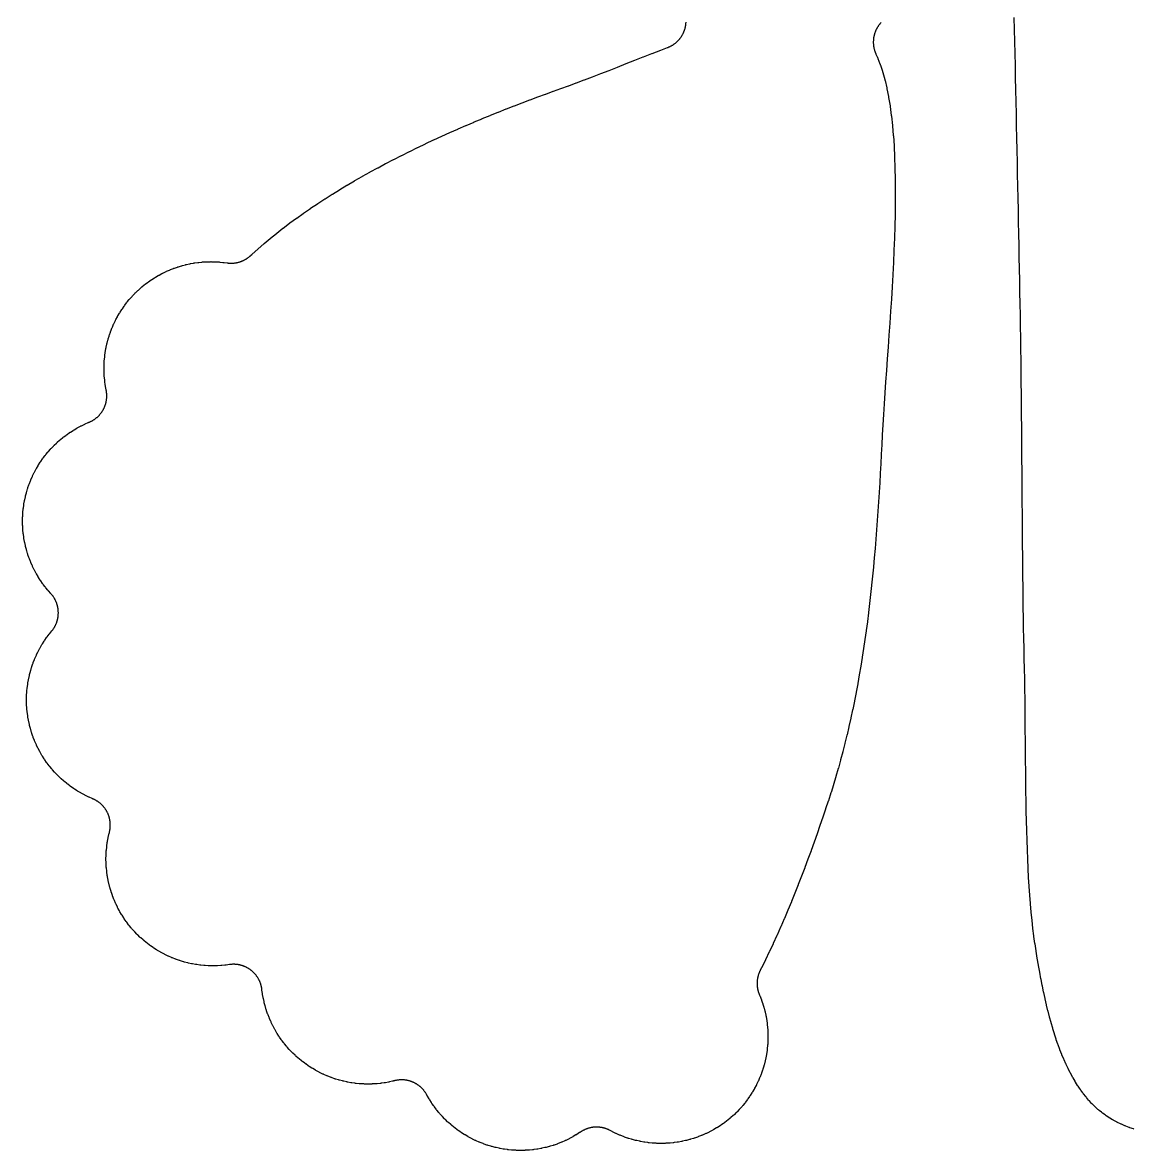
# Model space of a CAD drawing. Header units: metres. Extents: x -41.9 to 41.9, y -29.8 to 33.5.
# Drawn here: x -33.61 to -2.44, y -29.81 to 1.85 of the extents above; entities that cross this region are included whole.
import ezdxf

# ---------------------------------------------------------------- set-up
doc = ezdxf.new("R2010")
doc.units = ezdxf.units.M

msp = doc.modelspace()

# ---------------------------------------------------------------- linework, layer by layer
at = {"layer": 'EdgeCuts'}
for points in [[(-2.427, -29.2091), (-2.4393, -29.2049), (-2.5351, -29.1712), (-2.5481, -29.1666), (-2.561, -29.1616), (-2.6533, -29.1256), (-2.6669, -29.1201), (-2.6805, -29.1144), (-2.7691, -29.076), (-2.7833, -29.0696), (-2.7975, -29.063), (-2.8808, -29.0229), (-2.8906, -29.0181), (-2.9004, -29.0132), (-2.91, -29.0081), (-2.991, -28.9651), (-3.0012, -28.9595), (-3.0114, -28.9538), (-3.0215, -28.9479), (-3.0982, -28.9027), (-3.1088, -28.8964), (-3.1192, -28.8899), (-3.1296, -28.8832), (-3.2023, -28.8357), (-3.2131, -28.8285), (-3.2237, -28.8212), (-3.2342, -28.8137), (-3.303, -28.7638), (-3.3138, -28.7558), (-3.3245, -28.7476), (-3.3351, -28.7393), (-3.4001, -28.687), (-3.4109, -28.6781), (-3.4216, -28.669), (-3.4321, -28.6597), (-3.4933, -28.6049), (-3.504, -28.5951), (-3.5146, -28.5851), (-3.5249, -28.575), (-3.5854, -28.5146), (-3.5942, -28.5057), (-3.6028, -28.4966), (-3.6113, -28.4874), (-3.6749, -28.4177), (-3.6851, -28.4063), (-3.695, -28.3947), (-3.7581, -28.32), (-3.7673, -28.3088), (-3.7764, -28.2974), (-3.8382, -28.2186), (-3.8468, -28.2074), (-3.8551, -28.1961), (-3.9155, -28.1132), (-3.9234, -28.1022), (-3.9311, -28.091), (-3.9902, -28.0038), (-3.9974, -27.993), (-4.0044, -27.9821), (-4.0622, -27.8905), (-4.0687, -27.8799), (-4.0751, -27.8693), (-4.1316, -27.7733), (-4.1375, -27.763), (-4.1433, -27.7527), (-4.1985, -27.6521), (-4.2039, -27.6422), (-4.2091, -27.6322), (-4.2631, -27.527), (-4.2679, -27.5175), (-4.2726, -27.5078), (-4.3252, -27.398), (-4.3296, -27.3889), (-4.3338, -27.3796), (-4.3852, -27.2651), (-4.3928, -27.2475), (-4.4429, -27.1283), (-4.4497, -27.1116), (-4.4985, -26.9877), (-4.5046, -26.9717), (-4.5521, -26.8431), (-4.5575, -26.828), (-4.6015, -26.7011), (-4.6061, -26.6875), (-4.6516, -26.5484), (-4.6558, -26.5349), (-4.6998, -26.3919), (-4.7036, -26.3792), (-4.7463, -26.2315), (-4.7496, -26.2195), (-4.7911, -26.0672), (-4.7941, -26.056), (-4.8344, -25.899), (-4.8371, -25.8885), (-4.8763, -25.7269), (-4.8786, -25.7172), (-4.9167, -25.551), (-4.9187, -25.542), (-4.9558, -25.3713), (-4.9576, -25.3628), (-4.9936, -25.1876), (-4.9952, -25.1798), (-5.0303, -25.0001), (-5.0317, -24.9929), (-5.066, -24.8088), (-5.0672, -24.8021), (-5.1006, -24.6135), (-5.1016, -24.6074), (-5.1343, -24.4144), (-5.1352, -24.4088), (-5.1672, -24.2115), (-5.168, -24.2063), (-5.1986, -24.0088), (-5.2, -23.9999), (-5.2286, -23.8004), (-5.2303, -23.7882), (-5.2568, -23.5813), (-5.2581, -23.57), (-5.2824, -23.3562), (-5.2835, -23.346), (-5.3057, -23.1253), (-5.3066, -23.1161), (-5.3268, -22.8889), (-5.3275, -22.8806), (-5.3458, -22.6474), (-5.3464, -22.6399), (-5.3629, -22.4009), (-5.3633, -22.3941), (-5.3781, -22.1497), (-5.3784, -22.1436), (-5.3916, -21.8942), (-5.3918, -21.8887), (-5.4035, -21.6345), (-5.4037, -21.6296), (-5.4139, -21.371), (-5.4141, -21.3666), (-5.4231, -21.1039), (-5.4232, -21.1), (-5.431, -20.8334), (-5.4311, -20.83), (-5.4378, -20.56), (-5.4379, -20.557), (-5.4437, -20.2838), (-5.4437, -20.2812), (-5.4487, -20.0051), (-5.4488, -20.003), (-5.4531, -19.7242), (-5.4531, -19.7224), (-5.4568, -19.4414), (-5.4568, -19.44), (-5.46, -19.1569), (-5.4601, -19.1559), (-5.463, -18.871), (-5.4656, -18.584), (-5.4682, -18.2963), (-5.4708, -18.0087), (-5.4736, -17.7207), (-5.4766, -17.4328), (-5.48, -17.1451), (-5.4839, -16.858), (-5.4885, -16.5718), (-5.4938, -16.2866), (-5.5, -16.0006), (-5.5064, -15.7176), (-5.5064, -15.7161), (-5.5122, -15.4325), (-5.5123, -15.4311), (-5.5176, -15.1463), (-5.5176, -15.145), (-5.5226, -14.859), (-5.5226, -14.8578), (-5.5271, -14.5706), (-5.5271, -14.5694), (-5.5312, -14.281), (-5.5312, -14.28), (-5.5349, -13.9904), (-5.535, -13.9894), (-5.5384, -13.6986), (-5.5384, -13.6978), (-5.5415, -13.4057), (-5.5444, -13.1117), (-5.5471, -12.8166), (-5.5496, -12.5204), (-5.5519, -12.2231), (-5.5541, -11.9247), (-5.5562, -11.6252), (-5.5583, -11.3245), (-5.5603, -11.0228), (-5.5624, -10.7201), (-5.5645, -10.4163), (-5.5667, -10.1114), (-5.5689, -9.8054), (-5.5714, -9.4982), (-5.574, -9.19), (-5.5768, -8.8806), (-5.5799, -8.5701), (-5.5832, -8.2585), (-5.5868, -7.9458), (-5.5908, -7.632), (-5.5952, -7.3171), (-5.6, -7.0008), (-5.6051, -6.6827), (-5.6104, -6.3628), (-5.6159, -6.0409), (-5.6217, -5.7171), (-5.6275, -5.3915), (-5.6336, -5.0643), (-5.6398, -4.7355), (-5.6462, -4.4053), (-5.6526, -4.0737), (-5.6593, -3.741), (-5.666, -3.4071), (-5.6728, -3.0722), (-5.6797, -2.7364), (-5.6867, -2.3998), (-5.6937, -2.0626), (-5.7009, -1.7248), (-5.708, -1.3866), (-5.7152, -1.048), (-5.7224, -0.7093), (-5.7296, -0.3704), (-5.7368, -0.0315), (-5.7441, 0.3072), (-5.7512, 0.6457), (-5.7584, 0.9839), (-5.7655, 1.3217), (-5.7726, 1.6588), (-5.7795, 1.9954)], [(-9.514, 1.8576), (-9.523, 1.848), (-9.5318, 1.8383), (-9.5405, 1.8285), (-9.549, 1.8185), (-9.5574, 1.8084), (-9.5655, 1.7982), (-9.5736, 1.7878), (-9.5814, 1.7773), (-9.5891, 1.7666), (-9.5966, 1.7559), (-9.6039, 1.745), (-9.611, 1.734), (-9.618, 1.7229), (-9.6248, 1.7116), (-9.6313, 1.7003), (-9.6378, 1.6888), (-9.644, 1.6773), (-9.65, 1.6656), (-9.6558, 1.6539), (-9.6615, 1.642), (-9.6669, 1.6301), (-9.6722, 1.6181), (-9.6772, 1.606), (-9.6821, 1.5938), (-9.6867, 1.5815), (-9.6912, 1.5692), (-9.6954, 1.5568), (-9.6994, 1.5443), (-9.7033, 1.5318), (-9.7069, 1.5192), (-9.7103, 1.5065), (-9.7135, 1.4938), (-9.7166, 1.481), (-9.7193, 1.4682), (-9.7219, 1.4553), (-9.7243, 1.4424), (-9.7265, 1.4295), (-9.7284, 1.4165), (-9.7302, 1.4035), (-9.7317, 1.3905), (-9.733, 1.3775), (-9.7341, 1.3644), (-9.735, 1.3513), (-9.7356, 1.3382), (-9.7361, 1.3251), (-9.7363, 1.312), (-9.7364, 1.2989), (-9.7362, 1.2857), (-9.7358, 1.2726), (-9.7351, 1.2595), (-9.7343, 1.2464), (-9.7332, 1.2334), (-9.732, 1.2203), (-9.7305, 1.2073), (-9.7288, 1.1943), (-9.7269, 1.1813), (-9.7248, 1.1683), (-9.7224, 1.1554), (-9.7199, 1.1426), (-9.7172, 1.1297), (-9.7142, 1.117), (-9.711, 1.1042), (-9.7076, 1.0916), (-9.704, 1.079), (-9.7003, 1.0664), (-9.6963, 1.0539), (-9.6921, 1.0415), (-9.6876, 1.0291), (-9.683, 1.0168), (-9.6782, 1.0046), (-9.6732, 0.9925), (-9.668, 0.9805), (-9.6613, 0.9655), (-9.6274, 0.8923), (-9.6223, 0.881), (-9.6174, 0.8696), (-9.6126, 0.8582), (-9.608, 0.8466), (-9.5496, 0.6963), (-9.5445, 0.683), (-9.5397, 0.6696), (-9.5352, 0.6562), (-9.4789, 0.4848), (-9.475, 0.4729), (-9.4714, 0.4609), (-9.468, 0.4489), (-9.4152, 0.2587), (-9.4123, 0.248), (-9.4096, 0.2374), (-9.407, 0.2267), (-9.3593, 0.022), (-9.3561, 0.008), (-9.3532, -0.0061), (-9.3101, -0.2261), (-9.3078, -0.2385), (-9.3057, -0.251), (-9.2674, -0.4851), (-9.2657, -0.4961), (-9.2641, -0.5071), (-9.2308, -0.7543), (-9.2295, -0.7641), (-9.2284, -0.7739), (-9.2, -1.033), (-9.1982, -1.0505), (-9.1752, -1.3132), (-9.174, -1.3285), (-9.1548, -1.6098), (-9.154, -1.6239), (-9.1393, -1.9139), (-9.1388, -1.9266), (-9.1284, -2.2249), (-9.1281, -2.2362), (-9.1218, -2.542), (-9.1216, -2.5522), (-9.1192, -2.8647), (-9.1192, -2.8739), (-9.1203, -3.1923), (-9.1204, -3.2005), (-9.1249, -3.524), (-9.125, -3.5313), (-9.1326, -3.8592), (-9.1328, -3.8658), (-9.1432, -4.1973), (-9.1434, -4.2032), (-9.1563, -4.5376), (-9.1566, -4.5428), (-9.1718, -4.8795), (-9.172, -4.884), (-9.1893, -5.2221), (-9.1895, -5.2261), (-9.2084, -5.5649), (-9.2086, -5.5684), (-9.2291, -5.9073), (-9.2292, -5.9101), (-9.2509, -6.2484), (-9.251, -6.2508), (-9.2735, -6.5877), (-9.2736, -6.5895), (-9.2968, -6.9245), (-9.2969, -6.9258), (-9.3204, -7.2581), (-9.344, -7.5878), (-9.3673, -7.9122), (-9.3901, -8.231), (-9.412, -8.5438), (-9.4328, -8.8499), (-9.4523, -9.1487), (-9.4701, -9.4395), (-9.4861, -9.7227), (-9.4865, -9.7301), (-9.4999, -9.9982), (-9.5127, -10.2664), (-9.5128, -10.2684), (-9.5262, -10.534), (-9.5263, -10.5362), (-9.5404, -10.8009), (-9.5405, -10.8033), (-9.5554, -11.0672), (-9.5555, -11.0698), (-9.5711, -11.3327), (-9.5713, -11.3355), (-9.5878, -11.5975), (-9.5879, -11.6004), (-9.6053, -11.8616), (-9.6055, -11.8646), (-9.6238, -12.1248), (-9.624, -12.128), (-9.6433, -12.3873), (-9.6435, -12.3906), (-9.6638, -12.6488), (-9.6641, -12.6524), (-9.6854, -12.9096), (-9.6857, -12.9133), (-9.7082, -13.1694), (-9.7085, -13.1733), (-9.7321, -13.4283), (-9.7325, -13.4324), (-9.7573, -13.6864), (-9.7577, -13.6906), (-9.7837, -13.9434), (-9.7842, -13.9478), (-9.8115, -14.1995), (-9.812, -14.204), (-9.8407, -14.4545), (-9.8412, -14.4593), (-9.8712, -14.7086), (-9.8718, -14.7135), (-9.9033, -14.9616), (-9.9039, -14.9667), (-9.9368, -15.2135), (-9.9375, -15.2188), (-9.9719, -15.4643), (-9.9727, -15.4698), (-10.0086, -15.714), (-10.0095, -15.7197), (-10.047, -15.9626), (-10.0479, -15.9685), (-10.087, -16.21), (-10.088, -16.2161), (-10.1288, -16.4562), (-10.1299, -16.4625), (-10.1724, -16.7012), (-10.1736, -16.7077), (-10.2179, -16.945), (-10.2191, -16.9516), (-10.2652, -17.1875), (-10.2665, -17.1943), (-10.3144, -17.4287), (-10.3159, -17.4358), (-10.3657, -17.6686), (-10.3672, -17.6759), (-10.4189, -17.9072), (-10.4206, -17.9147), (-10.4742, -18.1445), (-10.4761, -18.1521), (-10.5317, -18.3803), (-10.5336, -18.3882), (-10.5913, -18.6148), (-10.5934, -18.6228), (-10.6531, -18.8479), (-10.6554, -18.8561), (-10.7172, -19.0795), (-10.7196, -19.0879), (-10.7836, -19.3096), (-10.7861, -19.3182), (-10.8523, -19.5383), (-10.855, -19.547), (-10.9235, -19.7654), (-10.9263, -19.7744), (-10.9981, -19.9942), (-11.0001, -20.0002), (-11.075, -20.2237), (-11.076, -20.2266), (-11.1527, -20.4528), (-11.1538, -20.4558), (-11.2323, -20.6843), (-11.2335, -20.6876), (-11.3138, -20.918), (-11.315, -20.9215), (-11.3971, -21.1535), (-11.3985, -21.1572), (-11.4823, -21.3904), (-11.4838, -21.3945), (-11.5694, -21.6285), (-11.571, -21.6328), (-11.6583, -21.8674), (-11.66, -21.872), (-11.7491, -22.1068), (-11.751, -22.1117), (-11.8417, -22.3464), (-11.8438, -22.3516), (-11.9363, -22.5858), (-11.9385, -22.5913), (-12.0327, -22.8247), (-12.035, -22.8306), (-12.1309, -23.0628), (-12.1335, -23.069), (-12.231, -23.2997), (-12.2338, -23.3063), (-12.333, -23.5351), (-12.336, -23.5421), (-12.4368, -23.7687), (-12.4401, -23.7761), (-12.5424, -24.0002), (-12.546, -24.008), (-12.6499, -24.2292), (-12.6539, -24.2374), (-12.7593, -24.4554), (-12.7636, -24.4641), (-12.8707, -24.6788), (-12.8751, -24.6876), (-12.9075, -24.7506), (-12.9149, -24.7653), (-12.9207, -24.7771), (-12.9262, -24.7891), (-12.9315, -24.8011), (-12.9367, -24.8132), (-12.9416, -24.8254), (-12.9463, -24.8376), (-12.9508, -24.85), (-12.9552, -24.8624), (-12.9593, -24.8749), (-12.9632, -24.8874), (-12.9669, -24.9), (-12.9704, -24.9127), (-12.9737, -24.9254), (-12.9768, -24.9382), (-12.9797, -24.951), (-12.9823, -24.9639), (-12.9848, -24.9768), (-12.987, -24.9898), (-12.9891, -25.0028), (-12.9909, -25.0158), (-12.9925, -25.0288), (-12.9938, -25.0419), (-12.995, -25.055), (-12.996, -25.0681), (-12.9967, -25.0813), (-12.9972, -25.0944), (-12.9975, -25.1075), (-12.9976, -25.1207), (-12.9975, -25.1338), (-12.9971, -25.147), (-12.9966, -25.1601), (-12.9958, -25.1732), (-12.9948, -25.1863), (-12.9936, -25.1994), (-12.9922, -25.2125), (-12.9906, -25.2255), (-12.9887, -25.2386), (-12.9866, -25.2515), (-12.9844, -25.2645), (-12.9819, -25.2774), (-12.9792, -25.2903), (-12.9763, -25.3031), (-12.9731, -25.3158), (-12.9698, -25.3286), (-12.9663, -25.3412), (-12.9625, -25.3538), (-12.9586, -25.3664), (-12.9544, -25.3788), (-12.95, -25.3912), (-12.9455, -25.4036), (-12.9407, -25.4158), (-12.9357, -25.428), (-12.9293, -25.4431), (-12.9259, -25.4507), (-12.9198, -25.4651), (-12.9139, -25.4797), (-12.8824, -25.5602), (-12.8769, -25.5748), (-12.8716, -25.5896), (-12.8433, -25.6712), (-12.8383, -25.6861), (-12.8336, -25.7011), (-12.8085, -25.7838), (-12.8041, -25.7989), (-12.8, -25.814), (-12.7781, -25.8976), (-12.7743, -25.9128), (-12.7708, -25.9281), (-12.7523, -26.0125), (-12.7491, -26.0279), (-12.7462, -26.0433), (-12.731, -26.1284), (-12.7284, -26.1439), (-12.7261, -26.1594), (-12.7142, -26.245), (-12.7122, -26.2605), (-12.7105, -26.2762), (-12.7021, -26.3621), (-12.7007, -26.3778), (-12.6996, -26.3934), (-12.6945, -26.4797), (-12.6938, -26.4954), (-12.6933, -26.5111), (-12.6916, -26.5974), (-12.6914, -26.6131), (-12.6916, -26.6288), (-12.6933, -26.7152), (-12.6938, -26.7309), (-12.6945, -26.7466), (-12.6996, -26.8328), (-12.7007, -26.8485), (-12.7021, -26.8641), (-12.7105, -26.9501), (-12.7122, -26.9657), (-12.7142, -26.9813), (-12.7261, -27.0669), (-12.7284, -27.0824), (-12.731, -27.0979), (-12.7462, -27.1829), (-12.7491, -27.1984), (-12.7523, -27.2137), (-12.7708, -27.2981), (-12.7743, -27.3134), (-12.7781, -27.3287), (-12.8, -27.4123), (-12.8041, -27.4274), (-12.8085, -27.4425), (-12.8336, -27.5251), (-12.8383, -27.5401), (-12.8433, -27.555), (-12.8716, -27.6366), (-12.8769, -27.6514), (-12.8824, -27.6661), (-12.9139, -27.7466), (-12.9198, -27.7611), (-12.926, -27.7756), (-12.9606, -27.8547), (-12.967, -27.869), (-12.9737, -27.8832), (-13.0114, -27.961), (-13.0184, -27.975), (-13.0257, -27.989), (-13.0664, -28.0651), (-13.0739, -28.0789), (-13.0817, -28.0925), (-13.1254, -28.1671), (-13.1335, -28.1805), (-13.1418, -28.1939), (-13.1884, -28.2666), (-13.197, -28.2798), (-13.2059, -28.2927), (-13.2553, -28.3636), (-13.2644, -28.3764), (-13.2737, -28.389), (-13.3259, -28.4579), (-13.3355, -28.4703), (-13.3453, -28.4826), (-13.4001, -28.5493), (-13.4102, -28.5614), (-13.4205, -28.5732), (-13.4779, -28.6378), (-13.4884, -28.6494), (-13.4992, -28.6609), (-13.5591, -28.7231), (-13.5701, -28.7343), (-13.5813, -28.7453), (-13.6436, -28.8052), (-13.655, -28.816), (-13.6666, -28.8265), (-13.7312, -28.8839), (-13.743, -28.8942), (-13.7551, -28.9043), (-13.8219, -28.9591), (-13.8341, -28.969), (-13.8465, -28.9786), (-13.9154, -29.0307), (-13.928, -29.0401), (-13.9408, -29.0492), (-14.0117, -29.0986), (-14.0247, -29.1074), (-14.0378, -29.116), (-14.1106, -29.1626), (-14.1239, -29.1709), (-14.1374, -29.179), (-14.2119, -29.2227), (-14.2255, -29.2305), (-14.2393, -29.238), (-14.3155, -29.2787), (-14.3294, -29.286), (-14.3435, -29.293), (-14.4212, -29.3307), (-14.4354, -29.3374), (-14.4497, -29.3439), (-14.5289, -29.3785), (-14.5433, -29.3846), (-14.5579, -29.3905), (-14.6383, -29.422), (-14.653, -29.4276), (-14.6678, -29.4329), (-14.7494, -29.4612), (-14.7643, -29.4662), (-14.7793, -29.4709), (-14.8619, -29.4959), (-14.877, -29.5003), (-14.8922, -29.5045), (-14.9758, -29.5263), (-14.991, -29.5301), (-15.0063, -29.5336), (-15.0907, -29.5521), (-15.1061, -29.5553), (-15.1215, -29.5582), (-15.2065, -29.5734), (-15.222, -29.576), (-15.2376, -29.5783), (-15.3231, -29.5902), (-15.3387, -29.5922), (-15.3543, -29.5939), (-15.4403, -29.6023), (-15.4559, -29.6037), (-15.4716, -29.6048), (-15.5578, -29.6099), (-15.5735, -29.6107), (-15.5892, -29.6111), (-15.6756, -29.6128), (-15.6913, -29.613), (-15.707, -29.6128), (-15.7934, -29.6111), (-15.8091, -29.6107), (-15.8248, -29.6099), (-15.911, -29.6048), (-15.9267, -29.6037), (-15.9423, -29.6023), (-16.0283, -29.5939), (-16.0439, -29.5922), (-16.0595, -29.5902), (-16.145, -29.5783), (-16.1606, -29.576), (-16.1761, -29.5734), (-16.2611, -29.5582), (-16.2765, -29.5553), (-16.2919, -29.5521), (-16.3763, -29.5336), (-16.3916, -29.5301), (-16.4068, -29.5263), (-16.4904, -29.5045), (-16.5056, -29.5003), (-16.5206, -29.4959), (-16.6033, -29.4709), (-16.6183, -29.4662), (-16.6332, -29.4612), (-16.7148, -29.4329), (-16.7296, -29.4276), (-16.7443, -29.422), (-16.8247, -29.3905), (-16.8393, -29.3846), (-16.8537, -29.3785), (-16.9329, -29.3439), (-16.9472, -29.3374), (-16.9614, -29.3307), (-17.0391, -29.293), (-17.0532, -29.286), (-17.0671, -29.2787), (-17.121, -29.25), (-17.1354, -29.2424), (-17.1471, -29.2365), (-17.1589, -29.2308), (-17.1707, -29.2253), (-17.1826, -29.22), (-17.1947, -29.2149), (-17.2068, -29.21), (-17.219, -29.2053), (-17.2312, -29.2008), (-17.2435, -29.1965), (-17.2559, -29.1924), (-17.2684, -29.1885), (-17.2809, -29.1848), (-17.2935, -29.1814), (-17.3062, -29.1781), (-17.3189, -29.175), (-17.3316, -29.1721), (-17.3444, -29.1695), (-17.3572, -29.167), (-17.3701, -29.1648), (-17.383, -29.1627), (-17.3959, -29.1609), (-17.4089, -29.1593), (-17.4219, -29.1579), (-17.4349, -29.1567), (-17.4479, -29.1558), (-17.4609, -29.155), (-17.474, -29.1544), (-17.487, -29.1541), (-17.5001, -29.154), (-17.5131, -29.1541), (-17.5262, -29.1544), (-17.5393, -29.1549), (-17.5523, -29.1556), (-17.5653, -29.1566), (-17.5783, -29.1577), (-17.5913, -29.1591), (-17.6043, -29.1607), (-17.6172, -29.1625), (-17.6301, -29.1645), (-17.643, -29.1667), (-17.6558, -29.1691), (-17.6686, -29.1718), (-17.6814, -29.1746), (-17.6941, -29.1776), (-17.7067, -29.1809), (-17.7193, -29.1844), (-17.7318, -29.188), (-17.7443, -29.1919), (-17.7567, -29.196), (-17.7691, -29.2002), (-17.7813, -29.2047), (-17.7935, -29.2094), (-17.8056, -29.2143), (-17.8177, -29.2194), (-17.8296, -29.2246), (-17.8415, -29.2301), (-17.8533, -29.2357), (-17.8649, -29.2416), (-17.8765, -29.2476), (-17.888, -29.2538), (-17.8994, -29.2603), (-17.9106, -29.2669), (-17.9218, -29.2736), (-17.9329, -29.2806), (-17.9438, -29.2877), (-17.96, -29.2987), (-17.96, -29.2987), (-17.9662, -29.3029), (-17.9771, -29.31), (-18.0532, -29.3589), (-18.0669, -29.3674), (-18.0808, -29.3758), (-18.1549, -29.4192), (-18.1685, -29.427), (-18.1823, -29.4346), (-18.2585, -29.4753), (-18.2724, -29.4825), (-18.2865, -29.4895), (-18.3642, -29.5272), (-18.3784, -29.534), (-18.3927, -29.5404), (-18.4719, -29.575), (-18.4863, -29.5812), (-18.5009, -29.587), (-18.5814, -29.6185), (-18.596, -29.6241), (-18.6108, -29.6294), (-18.6924, -29.6577), (-18.7073, -29.6627), (-18.7223, -29.6674), (-18.805, -29.6925), (-18.8201, -29.6969), (-18.8352, -29.701), (-18.9188, -29.7228), (-18.934, -29.7266), (-18.9493, -29.7301), (-19.0337, -29.7487), (-19.0491, -29.7519), (-19.0645, -29.7548), (-19.1496, -29.77), (-19.1651, -29.7726), (-19.1806, -29.7749), (-19.2662, -29.7867), (-19.2817, -29.7887), (-19.2974, -29.7904), (-19.3833, -29.7989), (-19.399, -29.8003), (-19.4146, -29.8013), (-19.5009, -29.8064), (-19.5166, -29.8072), (-19.5323, -29.8077), (-19.6186, -29.8094), (-19.6343, -29.8095), (-19.65, -29.8094), (-19.7364, -29.8077), (-19.7521, -29.8072), (-19.7678, -29.8064), (-19.854, -29.8013), (-19.8697, -29.8003), (-19.8853, -29.7989), (-19.9713, -29.7904), (-19.9869, -29.7887), (-20.0025, -29.7867), (-20.0881, -29.7749), (-20.1036, -29.7726), (-20.1191, -29.77), (-20.2041, -29.7548), (-20.2196, -29.7519), (-20.2349, -29.7486), (-20.3193, -29.7301), (-20.3346, -29.7266), (-20.3499, -29.7228), (-20.4335, -29.701), (-20.4486, -29.6969), (-20.4637, -29.6925), (-20.5463, -29.6674), (-20.5613, -29.6627), (-20.5762, -29.6577), (-20.6578, -29.6294), (-20.6726, -29.6241), (-20.6873, -29.6185), (-20.7678, -29.587), (-20.7823, -29.5812), (-20.7968, -29.575), (-20.8759, -29.5404), (-20.8902, -29.5339), (-20.9044, -29.5272), (-20.9822, -29.4895), (-20.9962, -29.4825), (-21.0102, -29.4753), (-21.0863, -29.4346), (-21.1001, -29.427), (-21.1137, -29.4192), (-21.1883, -29.3755), (-21.2017, -29.3674), (-21.2151, -29.3591), (-21.2878, -29.3125), (-21.301, -29.3039), (-21.3139, -29.2951), (-21.3848, -29.2457), (-21.3976, -29.2366), (-21.4102, -29.2272), (-21.4791, -29.1751), (-21.4915, -29.1655), (-21.5038, -29.1556), (-21.5705, -29.1008), (-21.5826, -29.0908), (-21.5944, -29.0804), (-21.659, -29.0231), (-21.6706, -29.0125), (-21.6821, -29.0017), (-21.7443, -28.9419), (-21.7555, -28.9309), (-21.7665, -28.9197), (-21.8264, -28.8574), (-21.8372, -28.846), (-21.8477, -28.8343), (-21.9051, -28.7697), (-21.9154, -28.7579), (-21.9255, -28.7459), (-21.9803, -28.6791), (-21.9902, -28.6668), (-21.9998, -28.6544), (-22.0519, -28.5855), (-22.0613, -28.5729), (-22.0704, -28.5601), (-22.1198, -28.4893), (-22.1286, -28.4763), (-22.1372, -28.4631), (-22.1838, -28.3904), (-22.1921, -28.3771), (-22.2002, -28.3636), (-22.2439, -28.2891), (-22.2517, -28.2754), (-22.2592, -28.2617), (-22.2636, -28.2534), (-22.2714, -28.2391), (-22.2779, -28.2278), (-22.2845, -28.2165), (-22.2912, -28.2054), (-22.2982, -28.1944), (-22.3053, -28.1835), (-22.3127, -28.1727), (-22.3202, -28.1621), (-22.3278, -28.1516), (-22.3357, -28.1412), (-22.3437, -28.1309), (-22.3518, -28.1207), (-22.3602, -28.1107), (-22.3687, -28.1009), (-22.3773, -28.0911), (-22.3861, -28.0815), (-22.3951, -28.0721), (-22.4042, -28.0628), (-22.4135, -28.0536), (-22.4229, -28.0446), (-22.4325, -28.0358), (-22.4422, -28.0271), (-22.452, -28.0186), (-22.462, -28.0102), (-22.4722, -28.002), (-22.4824, -27.994), (-22.4928, -27.9861), (-22.5033, -27.9784), (-22.5139, -27.9709), (-22.5247, -27.9636), (-22.5356, -27.9564), (-22.5465, -27.9494), (-22.5576, -27.9426), (-22.5689, -27.9359), (-22.5802, -27.9295), (-22.5916, -27.9232), (-22.6031, -27.9171), (-22.6147, -27.9112), (-22.6264, -27.9055), (-22.6382, -27.9), (-22.6501, -27.8947), (-22.6621, -27.8896), (-22.6742, -27.8847), (-22.6863, -27.8799), (-22.6985, -27.8754), (-22.7108, -27.8711), (-22.7231, -27.8669), (-22.7356, -27.863), (-22.748, -27.8593), (-22.7606, -27.8558), (-22.7732, -27.8524), (-22.7858, -27.8493), (-22.7985, -27.8464), (-22.8113, -27.8437), (-22.8241, -27.8412), (-22.8369, -27.8389), (-22.8497, -27.8369), (-22.8626, -27.835), (-22.8755, -27.8334), (-22.8885, -27.8319), (-22.9015, -27.8307), (-22.9144, -27.8297), (-22.9274, -27.8288), (-22.9405, -27.8282), (-22.9535, -27.8279), (-22.9665, -27.8277), (-22.9795, -27.8277), (-22.9926, -27.828), (-23.0056, -27.8284), (-23.0186, -27.8291), (-23.0316, -27.83), (-23.0446, -27.8311), (-23.0575, -27.8324), (-23.0704, -27.8339), (-23.0834, -27.8356), (-23.0962, -27.8376), (-23.1091, -27.8397), (-23.1219, -27.8421), (-23.1347, -27.8446), (-23.1474, -27.8474), (-23.1601, -27.8504), (-23.1759, -27.8544), (-23.1963, -27.8597), (-23.2115, -27.8635), (-23.2268, -27.867), (-23.3112, -27.8856), (-23.3266, -27.8888), (-23.342, -27.8917), (-23.427, -27.9069), (-23.4425, -27.9095), (-23.4581, -27.9118), (-23.5436, -27.9236), (-23.5592, -27.9256), (-23.5748, -27.9273), (-23.6608, -27.9358), (-23.6765, -27.9372), (-23.6921, -27.9382), (-23.7784, -27.9433), (-23.794, -27.9441), (-23.8097, -27.9446), (-23.8961, -27.9463), (-23.9118, -27.9464), (-23.9275, -27.9463), (-24.0139, -27.9446), (-24.0296, -27.9441), (-24.0453, -27.9433), (-24.1315, -27.9382), (-24.1472, -27.9372), (-24.1628, -27.9358), (-24.2488, -27.9273), (-24.2644, -27.9256), (-24.28, -27.9236), (-24.3656, -27.9118), (-24.3811, -27.9095), (-24.3966, -27.9069), (-24.4816, -27.8917), (-24.4971, -27.8888), (-24.5124, -27.8856), (-24.5968, -27.867), (-24.6121, -27.8635), (-24.6274, -27.8597), (-24.7109, -27.8379), (-24.7261, -27.8338), (-24.7412, -27.8294), (-24.8238, -27.8043), (-24.8388, -27.7996), (-24.8537, -27.7946), (-24.9353, -27.7663), (-24.9501, -27.761), (-24.9648, -27.7554), (-25.0452, -27.7239), (-25.0598, -27.7181), (-25.0743, -27.7119), (-25.1534, -27.6773), (-25.1677, -27.6709), (-25.1819, -27.6641), (-25.2597, -27.6264), (-25.2737, -27.6195), (-25.2876, -27.6122), (-25.3638, -27.5715), (-25.3776, -27.5639), (-25.3912, -27.5561), (-25.4658, -27.5124), (-25.4792, -27.5044), (-25.4925, -27.496), (-25.5653, -27.4494), (-25.5784, -27.4408), (-25.5914, -27.432), (-25.6623, -27.3826), (-25.6751, -27.3735), (-25.6877, -27.3641), (-25.7566, -27.312), (-25.769, -27.3024), (-25.7812, -27.2926), (-25.848, -27.2378), (-25.8601, -27.2277), (-25.8719, -27.2174), (-25.9365, -27.16), (-25.9481, -27.1494), (-25.9595, -27.1386), (-26.0218, -27.0788), (-26.033, -27.0678), (-26.044, -27.0566), (-26.1039, -26.9943), (-26.1147, -26.9829), (-26.1252, -26.9712), (-26.1826, -26.9067), (-26.1929, -26.8948), (-26.203, -26.8828), (-26.2578, -26.816), (-26.2676, -26.8038), (-26.2772, -26.7913), (-26.3294, -26.7225), (-26.3387, -26.7098), (-26.3478, -26.697), (-26.3972, -26.6262), (-26.4061, -26.6132), (-26.4147, -26.6), (-26.4613, -26.5273), (-26.4696, -26.514), (-26.4777, -26.5005), (-26.5214, -26.426), (-26.5292, -26.4124), (-26.5367, -26.3986), (-26.5774, -26.3224), (-26.5847, -26.3085), (-26.5917, -26.2944), (-26.6294, -26.2167), (-26.6361, -26.2025), (-26.6425, -26.1882), (-26.6772, -26.109), (-26.6833, -26.0946), (-26.6892, -26.08), (-26.7207, -25.9995), (-26.7262, -25.9849), (-26.7315, -25.9701), (-26.7598, -25.8885), (-26.7648, -25.8736), (-26.7695, -25.8586), (-26.7946, -25.7759), (-26.799, -25.7608), (-26.8031, -25.7457), (-26.825, -25.6621), (-26.8288, -25.6469), (-26.8323, -25.6316), (-26.8508, -25.5472), (-26.854, -25.5318), (-26.8569, -25.5164), (-26.8721, -25.4313), (-26.8747, -25.4158), (-26.877, -25.4003), (-26.8891, -25.3128), (-26.8909, -25.2992), (-26.8919, -25.2911), (-26.894, -25.2748), (-26.8959, -25.2619), (-26.898, -25.249), (-26.9003, -25.2361), (-26.9028, -25.2232), (-26.9055, -25.2104), (-26.9085, -25.1976), (-26.9116, -25.1849), (-26.915, -25.1723), (-26.9186, -25.1597), (-26.9223, -25.1471), (-26.9263, -25.1346), (-26.9305, -25.1222), (-26.9349, -25.1099), (-26.9395, -25.0976), (-26.9442, -25.0854), (-26.9492, -25.0733), (-26.9544, -25.0613), (-26.9598, -25.0494), (-26.9654, -25.0375), (-26.9711, -25.0257), (-26.9771, -25.0141), (-26.9832, -25.0025), (-26.9896, -24.991), (-26.9961, -24.9797), (-27.0028, -24.9684), (-27.0097, -24.9573), (-27.0168, -24.9463), (-27.024, -24.9354), (-27.0314, -24.9246), (-27.039, -24.9139), (-27.0468, -24.9034), (-27.0548, -24.893), (-27.0629, -24.8827), (-27.0712, -24.8726), (-27.0796, -24.8626), (-27.0883, -24.8527), (-27.097, -24.843), (-27.106, -24.8334), (-27.115, -24.824), (-27.1243, -24.8147), (-27.1337, -24.8056), (-27.1432, -24.7966), (-27.1529, -24.7878), (-27.1627, -24.7791), (-27.1727, -24.7706), (-27.1828, -24.7623), (-27.1931, -24.7541), (-27.2034, -24.7461), (-27.2139, -24.7383), (-27.2246, -24.7307), (-27.2353, -24.7232), (-27.2462, -24.7159), (-27.2572, -24.7088), (-27.2683, -24.7018), (-27.2795, -24.6951), (-27.2909, -24.6885), (-27.3023, -24.6821), (-27.3138, -24.6759), (-27.3255, -24.6699), (-27.3372, -24.6641), (-27.349, -24.6585), (-27.361, -24.6531), (-27.373, -24.6478), (-27.385, -24.6428), (-27.3972, -24.6379), (-27.4095, -24.6333), (-27.4218, -24.6289), (-27.4342, -24.6246), (-27.4467, -24.6206), (-27.4592, -24.6168), (-27.4718, -24.6132), (-27.4844, -24.6098), (-27.4971, -24.6066), (-27.5099, -24.6036), (-27.5227, -24.6008), (-27.5355, -24.5982), (-27.5484, -24.5958), (-27.5613, -24.5937), (-27.5742, -24.5917), (-27.5872, -24.59), (-27.6002, -24.5885), (-27.6133, -24.5872), (-27.6263, -24.5861), (-27.6394, -24.5852), (-27.6525, -24.5845), (-27.6656, -24.5841), (-27.6787, -24.5839), (-27.6918, -24.5838), (-27.7048, -24.584), (-27.7179, -24.5844), (-27.731, -24.5851), (-27.7441, -24.5859), (-27.7571, -24.5869), (-27.7702, -24.5882), (-27.7832, -24.5897), (-27.7994, -24.5918), (-27.8985, -24.6055), (-27.9141, -24.6075), (-27.9298, -24.6092), (-28.0157, -24.6177), (-28.0313, -24.6191), (-28.047, -24.6201), (-28.1332, -24.6252), (-28.1489, -24.626), (-28.1646, -24.6264), (-28.251, -24.6281), (-28.2667, -24.6283), (-28.2824, -24.6281), (-28.3687, -24.6264), (-28.3844, -24.626), (-28.4001, -24.6252), (-28.4864, -24.6201), (-28.502, -24.6191), (-28.5177, -24.6177), (-28.6036, -24.6092), (-28.6193, -24.6075), (-28.6348, -24.6055), (-28.7204, -24.5937), (-28.7359, -24.5914), (-28.7514, -24.5888), (-28.8365, -24.5736), (-28.8519, -24.5707), (-28.8673, -24.5674), (-28.9517, -24.5489), (-28.967, -24.5454), (-28.9822, -24.5416), (-29.0658, -24.5198), (-29.0809, -24.5157), (-29.096, -24.5113), (-29.1787, -24.4862), (-29.1937, -24.4815), (-29.2086, -24.4765), (-29.2902, -24.4482), (-29.305, -24.4429), (-29.3197, -24.4373), (-29.4001, -24.4058), (-29.4147, -24.3999), (-29.4291, -24.3938), (-29.5083, -24.3592), (-29.5226, -24.3527), (-29.5368, -24.346), (-29.6145, -24.3083), (-29.6286, -24.3013), (-29.6425, -24.2941), (-29.7187, -24.2533), (-29.7325, -24.2458), (-29.7461, -24.238), (-29.8206, -24.1943), (-29.8341, -24.1862), (-29.8474, -24.1779), (-29.9201, -24.1313), (-29.9333, -24.1227), (-29.9463, -24.1139), (-30.0171, -24.0645), (-30.0299, -24.0554), (-30.0426, -24.046), (-30.1114, -23.9939), (-30.1239, -23.9843), (-30.1361, -23.9744), (-30.2029, -23.9196), (-30.2149, -23.9096), (-30.2268, -23.8992), (-30.2913, -23.8419), (-30.303, -23.8313), (-30.3144, -23.8205), (-30.3767, -23.7607), (-30.3879, -23.7497), (-30.3989, -23.7384), (-30.4587, -23.6762), (-30.4695, -23.6648), (-30.4801, -23.6531), (-30.5375, -23.5885), (-30.5478, -23.5767), (-30.5579, -23.5647), (-30.6127, -23.4979), (-30.6225, -23.4856), (-30.6321, -23.4732), (-30.6842, -23.4043), (-30.6936, -23.3917), (-30.7027, -23.3789), (-30.7521, -23.3081), (-30.761, -23.2951), (-30.7695, -23.2819), (-30.8161, -23.2092), (-30.8245, -23.1959), (-30.8325, -23.1824), (-30.8762, -23.1079), (-30.884, -23.0942), (-30.8916, -23.0805), (-30.9323, -23.0043), (-30.9396, -22.9904), (-30.9465, -22.9763), (-30.9842, -22.8986), (-30.991, -22.8844), (-30.9974, -22.87), (-31.032, -22.7909), (-31.0382, -22.7764), (-31.044, -22.7619), (-31.0755, -22.6814), (-31.0811, -22.6667), (-31.0864, -22.652), (-31.1147, -22.5703), (-31.1197, -22.5555), (-31.1244, -22.5405), (-31.1495, -22.4578), (-31.1539, -22.4427), (-31.158, -22.4276), (-31.1798, -22.344), (-31.1836, -22.3288), (-31.1871, -22.3134), (-31.2057, -22.2291), (-31.2089, -22.2137), (-31.2118, -22.1983), (-31.227, -22.1132), (-31.2296, -22.0977), (-31.2319, -22.0822), (-31.2437, -21.9966), (-31.2457, -21.981), (-31.2474, -21.9654), (-31.2559, -21.8795), (-31.2573, -21.8638), (-31.2583, -21.8481), (-31.2634, -21.7619), (-31.2642, -21.7462), (-31.2647, -21.7305), (-31.2664, -21.6442), (-31.2665, -21.6285), (-31.2664, -21.6127), (-31.2647, -21.5264), (-31.2642, -21.5107), (-31.2634, -21.495), (-31.2583, -21.4088), (-31.2573, -21.3931), (-31.2559, -21.3774), (-31.2474, -21.2915), (-31.2457, -21.2759), (-31.2437, -21.2603), (-31.2319, -21.1747), (-31.2296, -21.1592), (-31.227, -21.1437), (-31.2118, -21.0586), (-31.2089, -21.0432), (-31.2057, -21.0278), (-31.1871, -20.9435), (-31.1836, -20.9282), (-31.1798, -20.9129), (-31.1718, -20.8823), (-31.1678, -20.8664), (-31.1648, -20.8536), (-31.162, -20.8407), (-31.1594, -20.8279), (-31.1571, -20.8149), (-31.1549, -20.802), (-31.153, -20.789), (-31.1512, -20.776), (-31.1497, -20.7629), (-31.1484, -20.7498), (-31.1473, -20.7367), (-31.1465, -20.7236), (-31.1458, -20.7105), (-31.1454, -20.6974), (-31.1451, -20.6842), (-31.1451, -20.6711), (-31.1453, -20.6579), (-31.1458, -20.6448), (-31.1464, -20.6317), (-31.1472, -20.6186), (-31.1483, -20.6055), (-31.1496, -20.5924), (-31.1511, -20.5793), (-31.1528, -20.5663), (-31.1547, -20.5533), (-31.1569, -20.5404), (-31.1592, -20.5274), (-31.1618, -20.5145), (-31.1646, -20.5017), (-31.1676, -20.4889), (-31.1708, -20.4762), (-31.1742, -20.4635), (-31.1778, -20.4508), (-31.1816, -20.4383), (-31.1856, -20.4258), (-31.1898, -20.4133), (-31.1943, -20.4009), (-31.1989, -20.3887), (-31.2038, -20.3764), (-31.2088, -20.3643), (-31.214, -20.3522), (-31.2195, -20.3403), (-31.2251, -20.3284), (-31.2309, -20.3166), (-31.2369, -20.305), (-31.2432, -20.2934), (-31.2495, -20.2819), (-31.2561, -20.2705), (-31.2629, -20.2593), (-31.2699, -20.2481), (-31.277, -20.2371), (-31.2843, -20.2262), (-31.2918, -20.2154), (-31.2995, -20.2047), (-31.3073, -20.1942), (-31.3154, -20.1838), (-31.3235, -20.1735), (-31.3319, -20.1633), (-31.3404, -20.1533), (-31.3491, -20.1435), (-31.3579, -20.1338), (-31.3669, -20.1242), (-31.3761, -20.1148), (-31.3854, -20.1055), (-31.3949, -20.0964), (-31.4045, -20.0874), (-31.4143, -20.0786), (-31.4242, -20.07), (-31.4342, -20.0615), (-31.4444, -20.0532), (-31.4547, -20.0451), (-31.4651, -20.0371), (-31.4757, -20.0293), (-31.4864, -20.0217), (-31.4973, -20.0142), (-31.5082, -20.007), (-31.5193, -19.9999), (-31.5304, -19.993), (-31.5417, -19.9863), (-31.5531, -19.9797), (-31.5646, -19.9734), (-31.5763, -19.9672), (-31.588, -19.9613), (-31.5998, -19.9555), (-31.6117, -19.9499), (-31.6237, -19.9446), (-31.6388, -19.9381), (-31.6445, -19.9357), (-31.6558, -19.9308), (-31.7381, -19.8948), (-31.7524, -19.8884), (-31.7666, -19.8817), (-31.8444, -19.844), (-31.8584, -19.837), (-31.8724, -19.8297), (-31.9485, -19.789), (-31.9623, -19.7815), (-31.9759, -19.7737), (-32.0505, -19.73), (-32.0639, -19.7219), (-32.0773, -19.7136), (-32.15, -19.667), (-32.1632, -19.6584), (-32.1761, -19.6495), (-32.247, -19.6001), (-32.2598, -19.591), (-32.2724, -19.5817), (-32.3413, -19.5295), (-32.3537, -19.5199), (-32.366, -19.5101), (-32.4327, -19.4553), (-32.4448, -19.4452), (-32.4566, -19.4349), (-32.5212, -19.3775), (-32.5328, -19.367), (-32.5443, -19.3562), (-32.6065, -19.2963), (-32.6177, -19.2853), (-32.6287, -19.2741), (-32.6886, -19.2118), (-32.6994, -19.2004), (-32.7099, -19.1888), (-32.7673, -19.1242), (-32.7776, -19.1123), (-32.7877, -19.1003), (-32.8425, -19.0335), (-32.8524, -19.0213), (-32.862, -19.0089), (-32.9141, -18.94), (-32.9235, -18.9274), (-32.9326, -18.9146), (-32.982, -18.8437), (-32.9908, -18.8307), (-32.9994, -18.8176), (-33.046, -18.7448), (-33.0543, -18.7315), (-33.0624, -18.718), (-33.1061, -18.6435), (-33.1139, -18.6299), (-33.1214, -18.6161), (-33.1621, -18.5399), (-33.1694, -18.526), (-33.1764, -18.5119), (-33.2141, -18.4342), (-33.2208, -18.42), (-33.2273, -18.4057), (-33.2619, -18.3265), (-33.268, -18.3121), (-33.2739, -18.2975), (-33.3054, -18.2171), (-33.311, -18.2024), (-33.3162, -18.1876), (-33.3446, -18.106), (-33.3496, -18.0911), (-33.3543, -18.0761), (-33.3793, -17.9935), (-33.3837, -17.9784), (-33.3879, -17.9632), (-33.4097, -17.8796), (-33.4135, -17.8644), (-33.417, -17.8491), (-33.4355, -17.7647), (-33.4387, -17.7493), (-33.4416, -17.7339), (-33.4568, -17.6489), (-33.4594, -17.6334), (-33.4617, -17.6178), (-33.4736, -17.5323), (-33.4756, -17.5167), (-33.4773, -17.5011), (-33.4857, -17.4151), (-33.4871, -17.3995), (-33.4882, -17.3838), (-33.4933, -17.2976), (-33.4941, -17.2819), (-33.4945, -17.2662), (-33.4962, -17.1798), (-33.4964, -17.1641), (-33.4962, -17.1484), (-33.4945, -17.062), (-33.4941, -17.0463), (-33.4933, -17.0306), (-33.4882, -16.9444), (-33.4871, -16.9287), (-33.4857, -16.9131), (-33.4773, -16.8271), (-33.4756, -16.8115), (-33.4736, -16.7959), (-33.4617, -16.7104), (-33.4594, -16.6948), (-33.4568, -16.6793), (-33.4416, -16.5943), (-33.4387, -16.5789), (-33.4355, -16.5635), (-33.417, -16.4791), (-33.4135, -16.4638), (-33.4097, -16.4486), (-33.3879, -16.365), (-33.3837, -16.3498), (-33.3793, -16.3348), (-33.3543, -16.2521), (-33.3495, -16.2371), (-33.3445, -16.2222), (-33.3162, -16.1406), (-33.311, -16.1258), (-33.3054, -16.1111), (-33.2739, -16.0307), (-33.268, -16.0161), (-33.2619, -16.0017), (-33.2273, -15.9225), (-33.2208, -15.9082), (-33.2141, -15.894), (-33.1764, -15.8163), (-33.1694, -15.8022), (-33.1621, -15.7883), (-33.1214, -15.7121), (-33.1139, -15.6983), (-33.1061, -15.6847), (-33.0624, -15.6102), (-33.0543, -15.5967), (-33.046, -15.5834), (-32.9994, -15.5106), (-32.9908, -15.4975), (-32.982, -15.4845), (-32.9326, -15.4136), (-32.9235, -15.4008), (-32.9141, -15.3882), (-32.862, -15.3193), (-32.8524, -15.3069), (-32.8425, -15.2947), (-32.7872, -15.2273), (-32.7769, -15.2146), (-32.7689, -15.2042), (-32.761, -15.1938), (-32.7533, -15.1832), (-32.7457, -15.1725), (-32.7384, -15.1617), (-32.7312, -15.1507), (-32.7242, -15.1397), (-32.7174, -15.1285), (-32.7107, -15.1172), (-32.7043, -15.1058), (-32.698, -15.0943), (-32.6919, -15.0828), (-32.6861, -15.0711), (-32.6804, -15.0593), (-32.6749, -15.0474), (-32.6696, -15.0354), (-32.6645, -15.0234), (-32.6595, -15.0112), (-32.6548, -14.999), (-32.6503, -14.9867), (-32.646, -14.9744), (-32.6419, -14.962), (-32.638, -14.9495), (-32.6343, -14.9369), (-32.6308, -14.9243), (-32.6275, -14.9116), (-32.6245, -14.8989), (-32.6216, -14.8861), (-32.6189, -14.8733), (-32.6165, -14.8604), (-32.6142, -14.8476), (-32.6122, -14.8346), (-32.6104, -14.8217), (-32.6088, -14.8087), (-32.6074, -14.7957), (-32.6062, -14.7826), (-32.6053, -14.7696), (-32.6045, -14.7565), (-32.604, -14.7434), (-32.6037, -14.7303), (-32.6036, -14.7172), (-32.6037, -14.7042), (-32.604, -14.6911), (-32.6045, -14.678), (-32.6053, -14.6649), (-32.6062, -14.6519), (-32.6074, -14.6388), (-32.6088, -14.6258), (-32.6104, -14.6128), (-32.6122, -14.5999), (-32.6142, -14.5869), (-32.6165, -14.574), (-32.6189, -14.5612), (-32.6216, -14.5484), (-32.6245, -14.5356), (-32.6275, -14.5229), (-32.6308, -14.5102), (-32.6343, -14.4976), (-32.638, -14.485), (-32.6419, -14.4725), (-32.646, -14.4601), (-32.6503, -14.4477), (-32.6548, -14.4354), (-32.6595, -14.4232), (-32.6645, -14.4111), (-32.6696, -14.3991), (-32.6749, -14.3871), (-32.6804, -14.3752), (-32.6861, -14.3634), (-32.6919, -14.3517), (-32.698, -14.3401), (-32.7043, -14.3286), (-32.7107, -14.3173), (-32.7174, -14.306), (-32.7242, -14.2948), (-32.7312, -14.2837), (-32.7384, -14.2728), (-32.7457, -14.262), (-32.7533, -14.2513), (-32.761, -14.2407), (-32.7689, -14.2302), (-32.7769, -14.2199), (-32.7851, -14.2097), (-32.7935, -14.1997), (-32.8021, -14.1898), (-32.8128, -14.1778), (-32.8136, -14.1768), (-32.8782, -14.1041), (-32.8885, -14.0923), (-32.8986, -14.0803), (-32.9534, -14.0135), (-32.9633, -14.0012), (-32.9729, -13.9888), (-33.025, -13.9199), (-33.0344, -13.9073), (-33.0435, -13.8945), (-33.0929, -13.8237), (-33.1017, -13.8107), (-33.1103, -13.7975), (-33.1569, -13.7248), (-33.1652, -13.7115), (-33.1733, -13.698), (-33.217, -13.6235), (-33.2248, -13.6098), (-33.2323, -13.5961), (-33.273, -13.5199), (-33.2803, -13.506), (-33.2873, -13.4919), (-33.325, -13.4142), (-33.3317, -13.4), (-33.3382, -13.3856), (-33.3728, -13.3065), (-33.3789, -13.292), (-33.3848, -13.2775), (-33.4163, -13.197), (-33.4219, -13.1824), (-33.4272, -13.1676), (-33.4555, -13.086), (-33.4605, -13.0711), (-33.4652, -13.0561), (-33.4902, -12.9734), (-33.4946, -12.9583), (-33.4988, -12.9432), (-33.5206, -12.8596), (-33.5244, -12.8444), (-33.5279, -12.829), (-33.5464, -12.7447), (-33.5496, -12.7293), (-33.5525, -12.7139), (-33.5677, -12.6288), (-33.5703, -12.6133), (-33.5726, -12.5978), (-33.5845, -12.5122), (-33.5865, -12.4967), (-33.5882, -12.481), (-33.5966, -12.3951), (-33.598, -12.3794), (-33.5991, -12.3638), (-33.6042, -12.2775), (-33.605, -12.2618), (-33.6054, -12.2461), (-33.6071, -12.1598), (-33.6073, -12.1441), (-33.6071, -12.1283), (-33.6054, -12.042), (-33.605, -12.0263), (-33.6042, -12.0106), (-33.5991, -11.9244), (-33.598, -11.9087), (-33.5966, -11.893), (-33.5882, -11.8071), (-33.5865, -11.7915), (-33.5845, -11.7759), (-33.5726, -11.6903), (-33.5703, -11.6748), (-33.5677, -11.6593), (-33.5525, -11.5743), (-33.5496, -11.5588), (-33.5464, -11.5434), (-33.5279, -11.4591), (-33.5244, -11.4438), (-33.5206, -11.4285), (-33.4988, -11.3449), (-33.4946, -11.3298), (-33.4902, -11.3147), (-33.4652, -11.232), (-33.4605, -11.2171), (-33.4555, -11.2022), (-33.4272, -11.1205), (-33.4219, -11.1058), (-33.4163, -11.0911), (-33.3848, -11.0106), (-33.3789, -10.9961), (-33.3728, -10.9816), (-33.3382, -10.9025), (-33.3317, -10.8881), (-33.325, -10.8739), (-33.2873, -10.7962), (-33.2803, -10.7822), (-33.273, -10.7682), (-33.2323, -10.692), (-33.2248, -10.6783), (-33.217, -10.6646), (-33.1733, -10.5901), (-33.1652, -10.5766), (-33.1569, -10.5633), (-33.1103, -10.4906), (-33.1017, -10.4774), (-33.0929, -10.4645), (-33.0435, -10.3936), (-33.0344, -10.3808), (-33.025, -10.3682), (-32.9729, -10.2993), (-32.9633, -10.2869), (-32.9534, -10.2746), (-32.8986, -10.2079), (-32.8885, -10.1958), (-32.8782, -10.184), (-32.8208, -10.1194), (-32.8103, -10.1078), (-32.7995, -10.0963), (-32.7396, -10.0341), (-32.7286, -10.0228), (-32.7174, -10.0118), (-32.6552, -9.952), (-32.6437, -9.9412), (-32.6321, -9.9307), (-32.5675, -9.8733), (-32.5557, -9.863), (-32.5436, -9.8529), (-32.4769, -9.7981), (-32.4646, -9.7882), (-32.4522, -9.7786), (-32.3833, -9.7265), (-32.3707, -9.7171), (-32.3579, -9.708), (-32.287, -9.6586), (-32.2741, -9.6498), (-32.2609, -9.6412), (-32.1882, -9.5946), (-32.1748, -9.5863), (-32.1614, -9.5782), (-32.0868, -9.5345), (-32.0732, -9.5267), (-32.0594, -9.5192), (-31.9833, -9.4784), (-31.9693, -9.4712), (-31.9553, -9.4642), (-31.8775, -9.4265), (-31.8633, -9.4198), (-31.849, -9.4133), (-31.7699, -9.3787), (-31.7554, -9.3726), (-31.7481, -9.3695), (-31.7273, -9.3608), (-31.7162, -9.356), (-31.7043, -9.3505), (-31.6925, -9.3449), (-31.6808, -9.339), (-31.6692, -9.333), (-31.6576, -9.3267), (-31.6462, -9.3203), (-31.6349, -9.3137), (-31.6237, -9.3069), (-31.6126, -9.3), (-31.6017, -9.2928), (-31.5908, -9.2855), (-31.5801, -9.278), (-31.5695, -9.2703), (-31.559, -9.2624), (-31.5486, -9.2544), (-31.5384, -9.2462), (-31.5283, -9.2379), (-31.5184, -9.2293), (-31.5086, -9.2206), (-31.4989, -9.2118), (-31.4894, -9.2028), (-31.4801, -9.1936), (-31.4709, -9.1843), (-31.4618, -9.1749), (-31.4529, -9.1653), (-31.4441, -9.1555), (-31.4356, -9.1456), (-31.4271, -9.1356), (-31.4189, -9.1254), (-31.4108, -9.1151), (-31.4029, -9.1047), (-31.3951, -9.0942), (-31.3876, -9.0835), (-31.3802, -9.0727), (-31.3729, -9.0617), (-31.3659, -9.0507), (-31.359, -9.0395), (-31.3524, -9.0283), (-31.3459, -9.0169), (-31.3396, -9.0054), (-31.3335, -8.9938), (-31.3276, -8.9822), (-31.3218, -8.9704), (-31.3163, -8.9585), (-31.3109, -8.9465), (-31.3058, -8.9345), (-31.3008, -8.9224), (-31.2961, -8.9102), (-31.2916, -8.8979), (-31.2872, -8.8855), (-31.2831, -8.8731), (-31.2791, -8.8606), (-31.2754, -8.8481), (-31.2719, -8.8355), (-31.2685, -8.8228), (-31.2654, -8.8101), (-31.2625, -8.7973), (-31.2598, -8.7845), (-31.2573, -8.7716), (-31.2551, -8.7587), (-31.253, -8.7458), (-31.2512, -8.7328), (-31.2495, -8.7198), (-31.2481, -8.7068), (-31.2469, -8.6938), (-31.2459, -8.6807), (-31.2451, -8.6677), (-31.2445, -8.6546), (-31.2442, -8.6415), (-31.244, -8.6284), (-31.2441, -8.6153), (-31.2444, -8.6022), (-31.2449, -8.5891), (-31.2456, -8.576), (-31.2465, -8.563), (-31.2477, -8.5499), (-31.249, -8.5369), (-31.2506, -8.5239), (-31.2524, -8.5109), (-31.2544, -8.498), (-31.2566, -8.4851), (-31.259, -8.4722), (-31.2629, -8.453), (-31.2629, -8.453), (-31.2643, -8.4462), (-31.2667, -8.4335), (-31.2827, -8.3443), (-31.2854, -8.3284), (-31.2878, -8.3124), (-31.2996, -8.2273), (-31.3016, -8.2117), (-31.3033, -8.1961), (-31.3117, -8.1101), (-31.3131, -8.0944), (-31.3142, -8.0788), (-31.3193, -7.9925), (-31.3201, -7.9769), (-31.3205, -7.9612), (-31.3222, -7.8748), (-31.3224, -7.8591), (-31.3222, -7.8434), (-31.3205, -7.757), (-31.3201, -7.7413), (-31.3193, -7.7256), (-31.3142, -7.6394), (-31.3131, -7.6237), (-31.3117, -7.6081), (-31.3033, -7.5221), (-31.3016, -7.5065), (-31.2996, -7.4909), (-31.2877, -7.4053), (-31.2854, -7.3898), (-31.2828, -7.3743), (-31.2676, -7.2893), (-31.2647, -7.2738), (-31.2615, -7.2585), (-31.243, -7.1741), (-31.2395, -7.1588), (-31.2357, -7.1435), (-31.2138, -7.06), (-31.2097, -7.0448), (-31.2053, -7.0297), (-31.1802, -6.9471), (-31.1755, -6.9321), (-31.1705, -6.9172), (-31.1422, -6.8356), (-31.1369, -6.8208), (-31.1314, -6.8061), (-31.0999, -6.7257), (-31.094, -6.7111), (-31.0879, -6.6966), (-31.0532, -6.6175), (-31.0468, -6.6032), (-31.0401, -6.589), (-31.0024, -6.5112), (-30.9954, -6.4972), (-30.9881, -6.4833), (-30.9474, -6.4071), (-30.9399, -6.3933), (-30.9321, -6.3797), (-30.8884, -6.3051), (-30.8803, -6.2917), (-30.872, -6.2784), (-30.8254, -6.2056), (-30.8168, -6.1925), (-30.8079, -6.1795), (-30.7585, -6.1086), (-30.7494, -6.0958), (-30.7401, -6.0832), (-30.6879, -6.0143), (-30.6783, -6.0019), (-30.6685, -5.9897), (-30.6137, -5.9229), (-30.6036, -5.9108), (-30.5933, -5.899), (-30.5359, -5.8344), (-30.5254, -5.8228), (-30.5146, -5.8114), (-30.4547, -5.7491), (-30.4437, -5.7379), (-30.4325, -5.7269), (-30.3702, -5.667), (-30.3588, -5.6562), (-30.3472, -5.6457), (-30.2826, -5.5883), (-30.2708, -5.578), (-30.2587, -5.5679), (-30.1919, -5.5131), (-30.1797, -5.5033), (-30.1673, -5.4937), (-30.0984, -5.4415), (-30.0858, -5.4322), (-30.073, -5.4231), (-30.0021, -5.3737), (-29.9891, -5.3648), (-29.976, -5.3562), (-29.9032, -5.3096), (-29.8899, -5.3013), (-29.8765, -5.2932), (-29.8019, -5.2495), (-29.7883, -5.2417), (-29.7745, -5.2342), (-29.6983, -5.1935), (-29.6844, -5.1862), (-29.6704, -5.1792), (-29.5926, -5.1415), (-29.5784, -5.1348), (-29.5641, -5.1284), (-29.485, -5.0937), (-29.4705, -5.0876), (-29.4559, -5.0817), (-29.3755, -5.0502), (-29.3608, -5.0447), (-29.346, -5.0394), (-29.2644, -5.0111), (-29.2495, -5.0061), (-29.2345, -5.0014), (-29.1519, -4.9763), (-29.1368, -4.9719), (-29.1216, -4.9678), (-29.0381, -4.9459), (-29.0228, -4.9421), (-29.0075, -4.9386), (-28.9231, -4.9201), (-28.9078, -4.9169), (-28.8923, -4.914), (-28.8073, -4.8988), (-28.7918, -4.8962), (-28.7763, -4.8939), (-28.6907, -4.882), (-28.6751, -4.88), (-28.6595, -4.8783), (-28.5735, -4.8699), (-28.5579, -4.8685), (-28.5422, -4.8674), (-28.456, -4.8623), (-28.4403, -4.8616), (-28.4246, -4.8611), (-28.3382, -4.8594), (-28.3225, -4.8592), (-28.3068, -4.8594), (-28.2204, -4.8611), (-28.2047, -4.8616), (-28.1891, -4.8623), (-28.1028, -4.8674), (-28.0871, -4.8685), (-28.0715, -4.8699), (-27.9855, -4.8783), (-27.9699, -4.88), (-27.9543, -4.882), (-27.8662, -4.8942), (-27.8501, -4.8963), (-27.8371, -4.8978), (-27.8241, -4.8991), (-27.8112, -4.9001), (-27.7982, -4.9009), (-27.7851, -4.9016), (-27.7721, -4.902), (-27.7591, -4.9022), (-27.7461, -4.9022), (-27.733, -4.9019), (-27.72, -4.9015), (-27.707, -4.9008), (-27.694, -4.9), (-27.681, -4.8989), (-27.6681, -4.8976), (-27.6551, -4.8961), (-27.6422, -4.8944), (-27.6293, -4.8925), (-27.6164, -4.8904), (-27.6036, -4.888), (-27.5909, -4.8855), (-27.5781, -4.8828), (-27.5654, -4.8798), (-27.5528, -4.8766), (-27.5402, -4.8733), (-27.5277, -4.8697), (-27.5152, -4.8659), (-27.5028, -4.8619), (-27.4905, -4.8578), (-27.4782, -4.8534), (-27.466, -4.8488), (-27.4539, -4.844), (-27.4418, -4.839), (-27.4299, -4.8339), (-27.418, -4.8285), (-27.4062, -4.8229), (-27.3945, -4.8172), (-27.3829, -4.8112), (-27.3714, -4.8051), (-27.36, -4.7988), (-27.3487, -4.7923), (-27.3376, -4.7856), (-27.3265, -4.7788), (-27.3155, -4.7717), (-27.3047, -4.7645), (-27.2939, -4.7571), (-27.2833, -4.7495), (-27.2729, -4.7418), (-27.2625, -4.7339), (-27.2523, -4.7258), (-27.2422, -4.7176), (-27.2322, -4.7092), (-27.2224, -4.7006), (-27.2103, -4.6897), (-27.1745, -4.6569), (-27.1685, -4.6514), (-27.0084, -4.5076), (-26.9998, -4.5), (-26.8398, -4.3603), (-26.8288, -4.3509), (-26.6644, -4.2125), (-26.6536, -4.2036), (-26.4849, -4.0667), (-26.4744, -4.0583), (-26.3016, -3.9227), (-26.2914, -3.9149), (-26.1146, -3.7807), (-26.1047, -3.7733), (-25.924, -3.6406), (-25.9144, -3.6336), (-25.73, -3.5024), (-25.7207, -3.4958), (-25.5328, -3.3661), (-25.5237, -3.3599), (-25.3325, -3.2317), (-25.3238, -3.2259), (-25.1294, -3.0991), (-25.1209, -3.0937), (-24.9235, -2.9685), (-24.9153, -2.9634), (-24.715, -2.8398), (-24.7071, -2.8349), (-24.5042, -2.713), (-24.4965, -2.7084), (-24.2911, -2.588), (-24.2836, -2.5837), (-24.0759, -2.465), (-24.0687, -2.4609), (-23.8589, -2.3438), (-23.8519, -2.34), (-23.6401, -2.2246), (-23.6333, -2.2209), (-23.4197, -2.1072), (-23.4131, -2.1037), (-23.1979, -1.9917), (-23.1915, -1.9884), (-22.9748, -1.8781), (-22.9686, -1.875), (-22.7507, -1.7664), (-22.7447, -1.7634), (-22.5256, -1.6565), (-22.5198, -1.6537), (-22.2998, -1.5486), (-22.2942, -1.5459), (-22.0734, -1.4425), (-22.0679, -1.44), (-21.8466, -1.3383), (-21.8412, -1.3359), (-21.6194, -1.236), (-21.6143, -1.2337), (-21.3922, -1.1356), (-21.3872, -1.1334), (-21.1651, -1.0371), (-21.1602, -1.035), (-20.9381, -0.9404), (-20.9334, -0.9384), (-20.7116, -0.8457), (-20.707, -0.8437), (-20.4856, -0.7528), (-20.4811, -0.7509), (-20.2603, -0.6617), (-20.256, -0.66), (-20.0359, -0.5726), (-20.0317, -0.5709), (-19.8125, -0.4853), (-19.8084, -0.4837), (-19.5904, -0.4), (-19.5864, -0.3984), (-19.3696, -0.3165), (-19.3657, -0.315), (-19.1503, -0.2348), (-19.1466, -0.2334), (-18.9328, -0.1551), (-18.9291, -0.1537), (-18.7171, -0.0772), (-18.7135, -0.0759), (-18.5021, -0.0007), (-18.2902, 0.0753), (-18.28, 0.079), (-18.0696, 0.1566), (-18.0614, 0.1597), (-17.8449, 0.2414), (-17.8385, 0.2438), (-17.6172, 0.3288), (-17.385, 0.4191), (-17.1498, 0.5114), (-16.9119, 0.6052), (-16.6724, 0.6998), (-16.4318, 0.7947), (-16.4306, 0.7952), (-16.1896, 0.8898), (-16.1875, 0.8906), (-15.9461, 0.9846), (-15.9432, 0.9857), (-15.7018, 1.0785), (-15.698, 1.08), (-15.5095, 1.1514), (-15.4942, 1.1573), (-15.4821, 1.1623), (-15.47, 1.1674), (-15.458, 1.1728), (-15.4461, 1.1783), (-15.4343, 1.184), (-15.4226, 1.19), (-15.411, 1.1961), (-15.3995, 1.2024), (-15.3881, 1.2089), (-15.3768, 1.2156), (-15.3656, 1.2225), (-15.3545, 1.2295), (-15.3436, 1.2367), (-15.3327, 1.2442), (-15.322, 1.2517), (-15.3114, 1.2595), (-15.301, 1.2674), (-15.2907, 1.2756), (-15.2805, 1.2838), (-15.2704, 1.2923), (-15.2605, 1.3009), (-15.2507, 1.3096), (-15.2411, 1.3186), (-15.2316, 1.3276), (-15.2223, 1.3369), (-15.2131, 1.3463), (-15.2041, 1.3558), (-15.1952, 1.3655), (-15.1865, 1.3753), (-15.178, 1.3853), (-15.1696, 1.3954), (-15.1614, 1.4056), (-15.1534, 1.416), (-15.1455, 1.4265), (-15.1378, 1.4372), (-15.1303, 1.4479), (-15.123, 1.4588), (-15.1158, 1.4698), (-15.1088, 1.4809), (-15.102, 1.4922), (-15.0954, 1.5035), (-15.089, 1.515), (-15.0828, 1.5265), (-15.0767, 1.5382), (-15.0709, 1.5499), (-15.0652, 1.5618), (-15.0597, 1.5737), (-15.0545, 1.5857), (-15.0494, 1.5978), (-15.0445, 1.61), (-15.0399, 1.6223), (-15.0354, 1.6346), (-15.0311, 1.647), (-15.0271, 1.6595), (-15.0232, 1.6721), (-15.0196, 1.6847), (-15.0161, 1.6973), (-15.0129, 1.7101), (-15.0099, 1.7228), (-15.0071, 1.7357), (-15.0045, 1.7485), (-15.0021, 1.7614), (-14.9999, 1.7744), (-14.9979, 1.7874), (-14.9962, 1.8004), (-14.9946, 1.8134), (-14.9933, 1.8265), (-14.9922, 1.8396), (-14.9913, 1.8526), (-14.9906, 1.8658)]]:
    msp.add_lwpolyline(points, dxfattribs=at)

doc.saveas('drawing.dxf')
